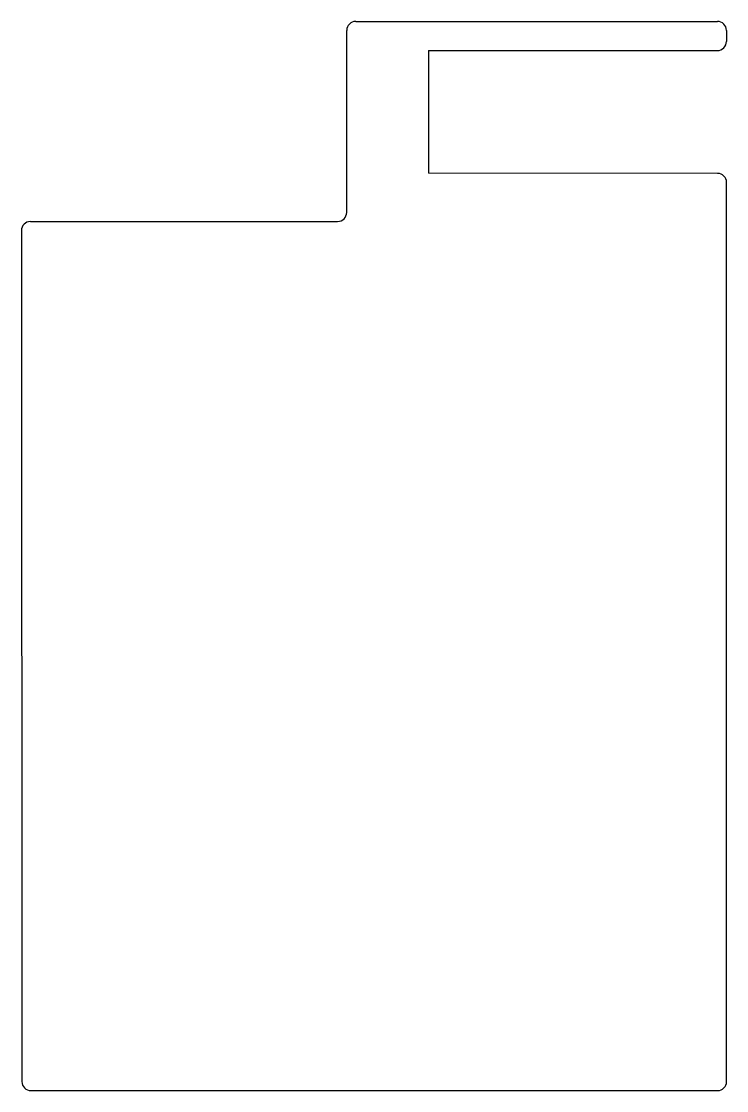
# Model space of a CAD drawing. Extents: x 108 to 185, y -151 to -33.
import ezdxf

# ---------------------------------------------------------------- set-up
doc = ezdxf.new("R2010")
doc.units = 0
doc.layers.add('BLACK', color=7, linetype='CONTINUOUS')

msp = doc.modelspace()

# ---------------------------------------------------------------- linework, layer by layer
at = {"layer": 'BLACK', "linetype": 'CONTINUOUS'}
for p, q in [((144.659, -33.275), (184.4, -33.275)), ((143.659, -54.275), (143.659, -34.275)), ((185.4, -34.275), (185.4, -35.478)), ((152.659, -36.478), (152.659, -49.978)), ((152.659, -36.478), (184.4, -36.478)), ((184.42, -49.985), (152.659, -49.978)), ((185.42, -149.812), (185.42, -50.985)), ((107.9, -56.275), (107.95, -149.812)), ((108.9, -55.275), (142.659, -55.275)), ((108.95, -150.812), (184.42, -150.812))]:
    msp.add_line(p, q, dxfattribs=at)
at = {"layer": 'BLACK'}
for centre, start, end in [((144.659, -34.275), 90, 180), ((184.4, -34.275), 0, 90), ((184.4, -35.478), -90, 0), ((184.42, -50.985), 0, 90), ((142.659, -54.275), -90, 0), ((108.9, -56.275), 90, 180), ((108.95, -149.812), 180, 270), ((184.42, -149.812), -90, 0)]:
    msp.add_arc(centre, 1, start, end, dxfattribs=at)

doc.saveas('drawing.dxf')
